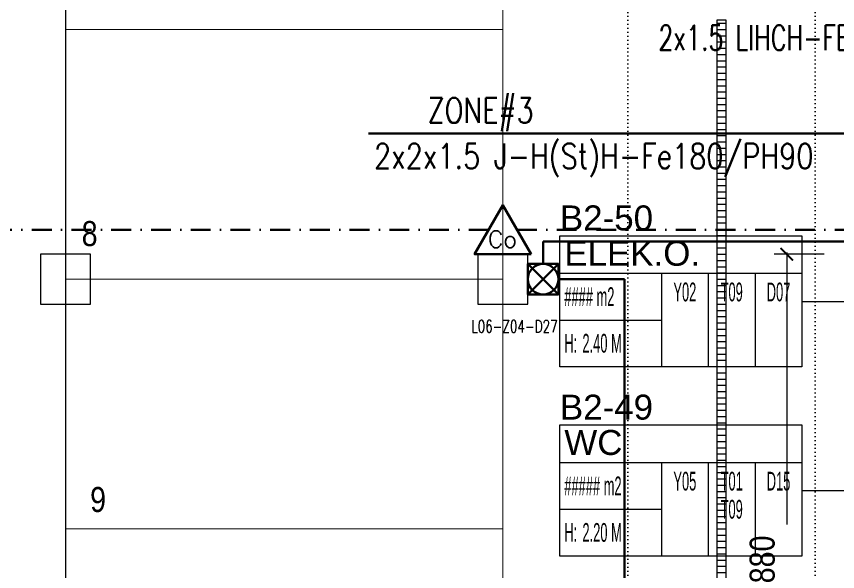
# Model space of a CAD drawing. Header units: metres. Extents: x -19121 to 152404, y -12107 to 29421.
# Drawn here: x 2221 to 3536, y 2771 to 3661 of the extents above; entities that cross this region are included whole.
import ezdxf
from ezdxf.enums import TextEntityAlignment as Align

# ---------------------------------------------------------------- set-up
doc = ezdxf.new("R2010")
doc.units = ezdxf.units.M
doc.header["$LTSCALE"] = 50
doc.header["$MEASUREMENT"] = 0
for name, pattern in [('DASHDOT', [25.4, 12.7, -6.35, 0, -6.35]), ('DOT2', [0.125, 0, -0.125]), ('HIDDEN', [0.375, 0.25, -0.125])]:
    doc.linetypes.add(name, pattern=pattern)
doc.layers.get('0').update_dxf_attribs({"color": 9, "lineweight": 9})
for name, color, linetype, lineweight in [('01', 9, 'Continuous', 9), ('06D', 9, 'Continuous', 9), ('21', 9, 'Continuous', 9), ('21_mahal200', 9, 'Continuous', 9), ('25', 9, 'Continuous', 9), ('E-DEDEKTÖR NUMARALARI', 20, 'Continuous', 30), ('E-DUVAR TİPİ FLAŞÖR', 7, 'Continuous', 30), ('E-KABLO', 7, 'Continuous', 30), ('E-KARBONMONOKSİT DEDEKTÖRÜ', 7, 'Continuous', 30), ('E-YAZI', 7, 'Continuous', 30)]:
    doc.layers.add(name, color=color, linetype=linetype, lineweight=lineweight)
doc.styles.add('Arial', font='arial.ttf', dxfattribs={"height": 2.5})
doc.styles.add('E-YAZI', font='txttw.shx', dxfattribs={"height": 200})
doc.styles.add('MuuM_TEXT-STANDART', font='ARIALN.TTF')
doc.dimstyles.new('MuuM_DIM200', dxfattribs={"dimscale": 20, "dimtxt": 2, "dimasz": 1, "dimexe": 1, "dimexo": 1, "dimgap": 1, "dimtad": 1, "dimdec": 1, "dimrnd": 0.5, "dimdsep": 46, "dimtxsty": 'MuuM_TEXT-STANDART', "dimblk": 'ARCHTICK', "dimcen": 0, "dimdle": 0.15, "dimclrd": 256, "dimclre": 256, "dimclrt": 256, "dimadec": 0, "dimazin": 0, "dimtfac": 5, "dimtdec": 1, "dimtix": 1, "dimtmove": 2, "dimatfit": 3, "dimldrblk": 'DOT', "dimfxl": 3, "dimfxlon": 1, "dimtolj": 1, "dimlwd": -1, "dimlwe": -1, "dimarcsym": 0})

# ---------------------------------------------------------------- blocks, each defined once
blk = doc.blocks.new('100_DUVAR TİPİ FLAŞÖR 085')
at = {"layer": 'E-DUVAR TİPİ FLAŞÖR', "color": 4}
blk.add_line((-1.224, 2.448), (1.224, 0), dxfattribs=at)
blk.add_lwpolyline([(-1.224, 0), (-1.224, 2.448), (1.224, 2.448), (1.224, 0)], close=True, dxfattribs=at)
blk.add_lwpolyline([(1.224, 2.448), (-1.224, 0)], dxfattribs=at)
blk.add_circle((0, 1.224), 1.224, dxfattribs=at)
blk = doc.blocks.new('100_KARBONMONOKSİT DEDEKTÖRÜ 085')
at = {"layer": 'E-KARBONMONOKSİT DEDEKTÖRÜ', "color": 4}
blk.add_lwpolyline([(2.264, 0), (0, 3.922), (-2.264, 0)], close=True, dxfattribs=at)
at = {"layer": 'E-KARBONMONOKSİT DEDEKTÖRÜ', "color": 3, "style": 'E-YAZI'}
blk.add_text('Co', height=1.36, dxfattribs=at).set_placement((-0.022, 1.201), align=Align.MIDDLE)
blk = doc.blocks.new('p-kolon_80x80')
blk.add_lwpolyline([(-40, -40), (40, -40), (40, 40), (-40, 40)], close=True)
blk = doc.blocks.new('2.bod.sitatik')
at = {"layer": '01'}
for p in [(2300, -5390), (3000, -5390)]:
    blk.add_blockref('p-kolon_80x80', p, dxfattribs=at)
blk = doc.blocks.new('_ArchTick')
at = {"color": 0, "linetype": 'ByBlock', "const_width": 0.15}
blk.add_lwpolyline([(-0.5, -0.5), (0.5, 0.5)], dxfattribs=at)
blk = doc.blocks.new('*D415')
at = {"layer": '25', "transparency": 16777216}
for p, q in [((3514.6, -30030.8), (3434.6, -30030.8)), ((3454.6, -30027.8), (3454.6, -30463.6)), ((3454.6, -30913.8), (3454.6, -30576)), ((3514.6, -30910.8), (3434.6, -30910.8))]:
    blk.add_line(p, q, dxfattribs=at)
at = {"layer": '25', "transparency": 16777216, "xscale": 20, "yscale": 20, "zscale": 20}
for p, rotation in [((3454.6, -30030.8), 90), ((3454.6, -30910.8), 270)]:
    blk.add_blockref('_ArchTick', p, dxfattribs=dict(at, rotation=rotation))
at = {"layer": '25', "transparency": 16777216, "insert": (3415.4, -30519.8), "char_height": 40, "attachment_point": 5, "rotation": 90, "style": 'MuuM_TEXT-STANDART'}
blk.add_mtext('\\A1;880', dxfattribs=at)
blk = doc.blocks.new('_Dot')
at = {"color": 0, "linetype": 'ByBlock', "lineweight": -2}
blk.add_line((-0.5, 0), (-1, 0), dxfattribs=at)
at = {"color": 0, "linetype": 'ByBlock', "const_width": 0.5}
blk.add_lwpolyline([(-0.25, 0, 1), (0.25, 0, 1)], format="xyb", close=True, dxfattribs=at)
blk = doc.blocks.new('p-işyeri')
at = {"color": 0, "const_width": 2}
blk.add_lwpolyline([(200, 0), (200, 700), (-200, 700), (-200, 0)], close=True, dxfattribs=at)
blk = doc.blocks.new('p-ızgara')
at = {"layer": '06D'}
h = blk.add_hatch(dxfattribs=at)
h.set_pattern_fill('_USER', color=252, scale=10, angle=180, style=0, pattern_type=0)
h.set_pattern_definition([(180, (-7e-12, -8630), (-1e-15, -10), [])])
h.paths.add_polyline_path([(3342.5, -4975), (3342.5, -8278.5), (3357.5, -8278.5), (3357.5, -4975)])
blk.add_lwpolyline([(3342.5, -4975), (3342.5, -8278.5), (3357.5, -8278.5), (3357.5, -4975)], close=True, dxfattribs=at)
blk = doc.blocks.new('0_roomno2')
blk.add_lwpolyline([(19.375, -10.5), (0, -10.5), (0, 0), (19.375, 0)], close=True)
for points in [[(0, -3), (19.375, -3)], [(8.125, -3), (8.125, -10.5)], [(11.875, -3), (11.875, -10.5)], [(15.625, -3), (15.625, -10.5)], [(0, -6.75), (8.125, -6.75)]]:
    blk.add_lwpolyline(points)
at = {"style": 'MuuM_TEXT-STANDART', "width": 0.6}
blk.add_text('H:', height=1.5, dxfattribs=at).set_placement((0.35, -8.608), align=Align.MIDDLE_LEFT)
at = {"style": 'Arial'}
blk.add_attdef('ODANO', (0, 1.17), '', height=2, dxfattribs=at)
blk.add_attdef('MEKANADI', text='', height=2, dxfattribs=at).set_placement((0.35, -3), align=Align.BOTTOM_LEFT)
at = {"style": 'MuuM_TEXT-STANDART', "width": 0.6}
for tag, p in [('YER01', (10, -4.5)), ('TAVAN01', (13.75, -4.5)), ('DUVAR01', (17.5, -4.5)), ('YER02', (10, -6.75)), ('TAVAN02', (13.75, -6.75)), ('DUVAR02', (17.5, -6.75)), ('YER03', (10, -9)), ('TAVAN03', (13.75, -9)), ('DUVAR03', (17.5, -9))]:
    blk.add_attdef(tag, text='', height=1.5, dxfattribs=at).set_placement(p, align=Align.MIDDLE_CENTER)
for tag, p in [('M2', (0.35, -4.875)), ('TEMIZTAVANYUKSEKLIGI', (1.8, -8.608))]:
    blk.add_attdef(tag, text='', height=1.5, dxfattribs=at).set_placement(p, align=Align.MIDDLE_LEFT)
blk = doc.blocks.new('2.bod.Mimari')
at = {"layer": '06D', "linetype": 'DOT2'}
for points in [[(3200, -4327.5), (3200, -7755), (3200, -8105)], [(3500, -4327.5), (3500, -7755), (3500, -8105)]]:
    blk.add_lwpolyline(points, dxfattribs=at)
at = {"layer": '06D'}
blk.add_blockref('p-ızgara', (0, 0), dxfattribs=at)
at = {"layer": '06D', "color": 89, "linetype": 'HIDDEN', "true_color": 0x2e4d23, "rotation": 90}
for p in [(3000, -4790), (3000, -5190), (3000, -5590), (3000, -5990)]:
    blk.add_blockref('p-işyeri', p, dxfattribs=at)
at = {"layer": '21_mahal200'}
ref = blk.add_blockref('0_roomno2', (3091.38, -5320.48), dxfattribs=dict(at, xscale=20, yscale=20, zscale=20))
ref.add_attrib('ODANO', 'B2-50', (3091.38, -5311.83), dxfattribs={"layer": '0', "height": 40, "style": 'Arial'})
ref.add_attrib('MEKANADI', 'ELEK.O.', dxfattribs={"layer": '0', "height": 40, "style": 'Arial'}).set_placement((3098.38, -5380.48), align=Align.BOTTOM_LEFT)
ref.add_attrib('M2', '#### m2', dxfattribs={"layer": '0', "height": 30, "style": 'MuuM_TEXT-STANDART', "width": 0.6}).set_placement((3098.38, -5417.98), align=Align.MIDDLE_LEFT)
ref.add_attrib('TEMIZTAVANYUKSEKLIGI', '2.40 M', dxfattribs={"layer": '0', "height": 30, "style": 'MuuM_TEXT-STANDART', "width": 0.6}).set_placement((3127.38, -5492.64), align=Align.MIDDLE_LEFT)
ref.add_attrib('YER01', 'Y02', dxfattribs={"layer": '0', "height": 30, "style": 'MuuM_TEXT-STANDART', "width": 0.6}).set_placement((3291.38, -5410.48), align=Align.MIDDLE_CENTER)
ref.add_attrib('TAVAN01', 'T09', dxfattribs={"layer": '0', "height": 30, "style": 'MuuM_TEXT-STANDART', "width": 0.6}).set_placement((3366.38, -5410.48), align=Align.MIDDLE_CENTER)
ref.add_attrib('DUVAR01', 'D07', dxfattribs={"layer": '0', "height": 30, "style": 'MuuM_TEXT-STANDART', "width": 0.6}).set_placement((3441.38, -5410.48), align=Align.MIDDLE_CENTER)
ref = blk.add_blockref('0_roomno2', (3091.38, -5623.64), dxfattribs=dict(at, xscale=20, yscale=20, zscale=20))
ref.add_attrib('ODANO', 'B2-49', (3091.38, -5615), dxfattribs={"layer": '0', "height": 40, "style": 'Arial'})
ref.add_attrib('MEKANADI', 'WC', dxfattribs={"layer": '0', "height": 40, "style": 'Arial'}).set_placement((3098.38, -5683.64), align=Align.BOTTOM_LEFT)
ref.add_attrib('M2', '##### m2', dxfattribs={"layer": '0', "height": 30, "style": 'MuuM_TEXT-STANDART', "width": 0.6}).set_placement((3098.38, -5721.14), align=Align.MIDDLE_LEFT)
ref.add_attrib('TEMIZTAVANYUKSEKLIGI', '2.20 M', dxfattribs={"layer": '0', "height": 30, "style": 'MuuM_TEXT-STANDART', "width": 0.6}).set_placement((3127.38, -5795.8), align=Align.MIDDLE_LEFT)
ref.add_attrib('YER01', 'Y05', dxfattribs={"layer": '0', "height": 30, "style": 'MuuM_TEXT-STANDART', "width": 0.6}).set_placement((3291.38, -5713.64), align=Align.MIDDLE_CENTER)
ref.add_attrib('TAVAN01', 'T01', dxfattribs={"layer": '0', "height": 30, "style": 'MuuM_TEXT-STANDART', "width": 0.6}).set_placement((3366.38, -5713.64), align=Align.MIDDLE_CENTER)
ref.add_attrib('DUVAR01', 'D15', dxfattribs={"layer": '0', "height": 30, "style": 'MuuM_TEXT-STANDART', "width": 0.6}).set_placement((3441.38, -5713.64), align=Align.MIDDLE_CENTER)
ref.add_attrib('TAVAN02', 'T09', dxfattribs={"layer": '0', "height": 30, "style": 'MuuM_TEXT-STANDART', "width": 0.6}).set_placement((3366.38, -5758.64), align=Align.MIDDLE_CENTER)
at = {"layer": '21', "style": 'MuuM_TEXT-STANDART'}
for s, p in [('8', (2325.73, -5348.94)), ('9', (2339.24, -5775))]:
    blk.add_text(s, height=40, dxfattribs=at).set_placement(p, align=Align.BOTTOM_LEFT)
at = {"layer": '25'}
dim = blk.add_linear_dim(base=(3454.6, -5350), p1=(3660, -6230), p2=(13317.29, -5350), angle=90, dimstyle='MuuM_DIM200', dxfattribs=at)
dim.commit()
dim.dimension.update_dxf_attribs({"geometry": '*D415', "text_midpoint": (3415.42, -5839.02), "dimtype": 128, "insert": (0, 24680.79)})
at = {"layer": '21_mahal200'}
for points in [[(3767.79, -5426.1), (3478.88, -5426.1)], [(3767.79, -5729.27), (3478.88, -5729.27)]]:
    blk.add_leader(points, dimstyle='MuuM_DIM200', override={"dimasz": 1, "dimfxl": 10}, dxfattribs=at)

msp = doc.modelspace()

# ---------------------------------------------------------------- linework, layer by layer
at = {"layer": 'E-KABLO'}
msp.add_line((3609.73, 3473.39), (2785.04, 3473.39), dxfattribs=at)
at = {"layer": 'E-KABLO', "color": 3, "linetype": 'DASHDOT', "ltscale": 0.05}
for p, q in [((2977.28, 3319.22), (1679.22, 3319.22)), ((3022.57, 3319.22), (4036.89, 3319.22))]:
    msp.add_line(p, q, dxfattribs=at)
at = {"layer": 'E-KABLO', "color": 5, "linetype": 'Continuous', "ltscale": 0.05}
for p, q in [((3943.3, 3300.49), (3064.4, 3300.49)), ((3064.4, 3300.49), (3064.4, 3264.4)), ((3088.88, 3239.92), (3195, 3239.92)), ((3195, 840), (3195, 3239.92))]:
    msp.add_line(p, q, dxfattribs=at)

# ---------------------------------------------------------------- block references
for name in ['2.bod.sitatik', '2.bod.Mimari']:
    msp.add_blockref(name, (0, 8630))
at = {"layer": 'E-DUVAR TİPİ FLAŞÖR', "xscale": 20, "yscale": 20, "zscale": 20}
msp.add_blockref('100_DUVAR TİPİ FLAŞÖR 085', (3064.4, 3215.44), dxfattribs=at)
at = {"layer": 'E-KARBONMONOKSİT DEDEKTÖRÜ', "color": 4, "xscale": 20, "yscale": 20, "zscale": 20}
msp.add_blockref('100_KARBONMONOKSİT DEDEKTÖRÜ 085', (2999.92, 3280), dxfattribs=at)

# ---------------------------------------------------------------- texts
at = {"layer": 'E-DEDEKTÖR NUMARALARI', "style": 'E-YAZI', "width": 0.7}
msp.add_text('L06-Z04-D27', height=20, dxfattribs=at).set_placement((2949.57, 3154.44))
at = {"layer": 'E-YAZI', "color": 3, "style": 'E-YAZI'}
for s, width, p in [('2x1.5 LIHCH-FE180', 0.7, (3248.92, 3606.77)), ('ZONE#3', 0.8, (2879.28, 3490.44)), ('2x2x1.5 J-H(St)H-Fe180/PH90', 0.8, (2793.73, 3417.21))]:
    msp.add_text(s, height=40, dxfattribs=dict(at, width=width)).set_placement(p)

doc.saveas('drawing.dxf')
